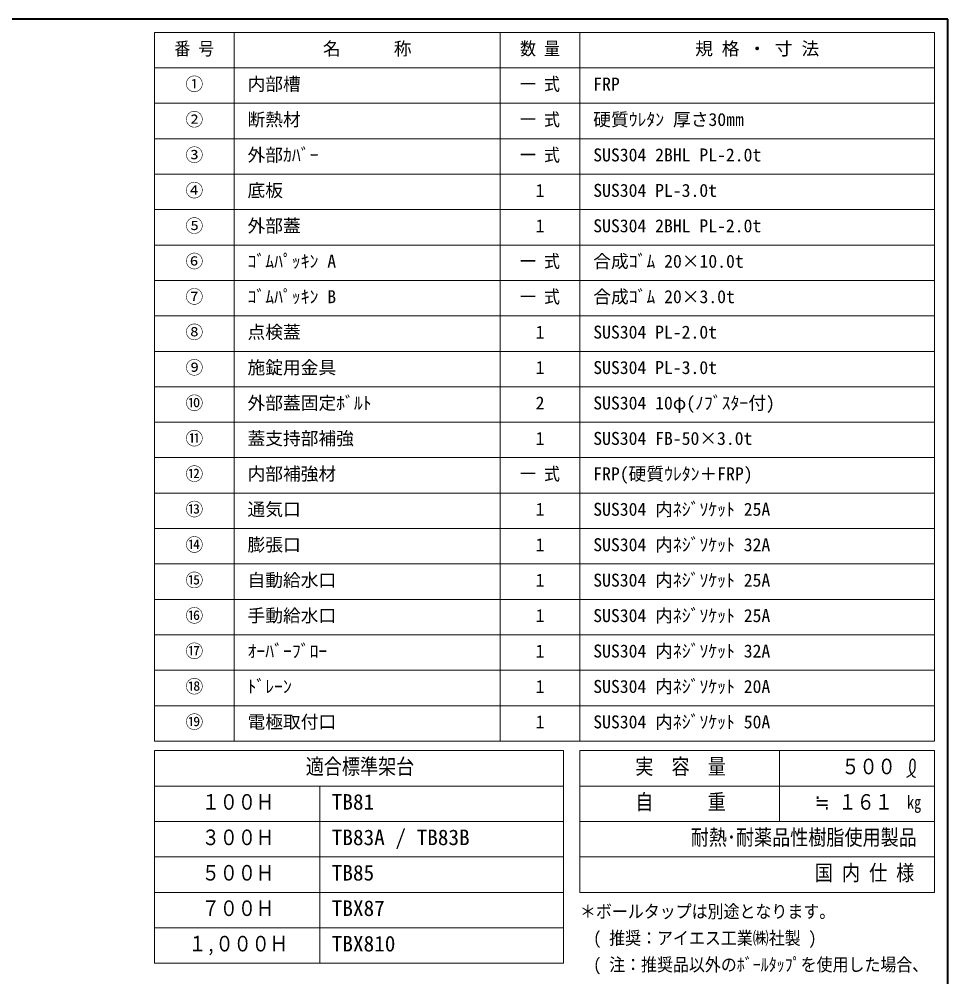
# Model space of a CAD drawing. Units: millimetres at full size, sheet at 1:15; details may follow other scales. Extents: x -3044 to 3031, y -2085 to 2130.
# Drawn here: x 1067 to 3031, y 103 to 2130 of the extents above; entities that cross this region are included whole.
import ezdxf
from ezdxf.enums import TextEntityAlignment as Align

# ---------------------------------------------------------------- set-up
doc = ezdxf.new("R2010")
doc.units = ezdxf.units.MM
doc.header["$LTSCALE"] = 15
doc.layers.add('0-0', color=7, linetype='Continuous', lineweight=18)
doc.styles.add('ＭＳ ゴシック', font='')
doc.styles.get('ＭＳ ゴシック').set_extended_font_data('MS Gothic')

msp = doc.modelspace()

# ---------------------------------------------------------------- linework, layer by layer
at = {"layer": '0-0', "color": 1, "lineweight": 40}
for p, q in [((3031, 2130.04), (-3044, 2130.04)), ((3031, -2084.96), (3031, 2130.04))]:
    msp.add_line(p, q, dxfattribs=at)
at = {"layer": '0-0', "color": 3}
for p, q in [((3002.88, 2101.92), (1352.88, 2101.92)), ((1352.88, 601.92), (1352.88, 2101.92)), ((1521.63, 601.92), (1521.63, 2101.92)), ((2084.13, 601.92), (2084.13, 2101.92)), ((2252.88, 601.92), (2252.88, 2101.92)), ((3002.88, 601.92), (3002.88, 2101.92)), ((3002.88, 2026.92), (1352.88, 2026.92)), ((3002.88, 1951.92), (1352.88, 1951.92)), ((3002.88, 1876.92), (1352.88, 1876.92)), ((3002.88, 1801.92), (1352.88, 1801.92)), ((3002.88, 1726.92), (1352.88, 1726.92)), ((3002.88, 1651.92), (1352.88, 1651.92)), ((3002.88, 1576.92), (1352.88, 1576.92)), ((3002.88, 1501.92), (1352.88, 1501.92)), ((3002.88, 1426.92), (1352.88, 1426.92)), ((3002.88, 1351.92), (1352.88, 1351.92)), ((3002.88, 1276.92), (1352.88, 1276.92)), ((3002.88, 1201.92), (1352.88, 1201.92)), ((3002.88, 1126.92), (1352.88, 1126.92)), ((3002.88, 1051.92), (1352.88, 1051.92)), ((3002.88, 976.92), (1352.88, 976.92)), ((3002.88, 901.92), (1352.88, 901.92)), ((3002.88, 826.92), (1352.88, 826.92)), ((3002.88, 751.92), (1352.88, 751.92)), ((3002.88, 676.92), (1352.88, 676.92)), ((3002.88, 601.92), (1352.88, 601.92)), ((2217.88, 581.92), (1352.88, 581.92)), ((1352.88, 131.92), (1352.88, 581.92)), ((2217.88, 131.92), (2217.88, 581.92)), ((3002.88, 581.92), (2252.88, 581.92)), ((2252.88, 281.92), (2252.88, 581.92)), ((2674.75, 431.92), (2674.75, 581.92)), ((3002.88, 281.92), (3002.88, 581.92)), ((2217.88, 506.92), (1352.88, 506.92)), ((1702.88, 131.92), (1702.88, 506.92)), ((3002.88, 506.92), (2252.88, 506.92)), ((2217.88, 431.92), (1352.88, 431.92)), ((3002.88, 431.92), (2252.88, 431.92)), ((2217.88, 356.92), (1352.88, 356.92)), ((3002.88, 356.92), (2252.88, 356.92)), ((2217.88, 281.92), (1352.88, 281.92)), ((3002.88, 281.92), (2252.88, 281.92)), ((2217.88, 206.92), (1352.88, 206.92)), ((2217.88, 131.92), (1352.88, 131.92))]:
    msp.add_line(p, q, dxfattribs=at)
at = {"layer": '0-0', "color": 5, "lineweight": 25}
for points in [[(2944.39, 525.85), (2945.37, 526.41), (2947.05, 527.39), (2948.72, 528.39), (2950.36, 529.44), (2951.97, 530.54), (2953.54, 531.71), (2954.42, 532.42), (2955.07, 532.98), (2956.15, 533.98), (2957.18, 535.04), (2958.14, 536.16), (2959.01, 537.34), (2959.78, 538.58), (2960.18, 539.33), (2960.46, 539.94), (2960.89, 541.02), (2961.24, 542.13), (2961.53, 543.26), (2961.75, 544.41), (2961.92, 545.57), (2961.98, 546.24), (2962.04, 546.93), (2962.09, 548.12), (2962.1, 549.32), (2962.08, 550.51), (2962.05, 551.72), (2962.01, 552.93), (2961.98, 553.64), (2961.96, 554.38), (2961.92, 555.66), (2961.81, 556.94), (2961.61, 558.19), (2961.27, 559.4), (2960.75, 560.56), (2960.34, 561.2), (2960.08, 561.54), (2959.58, 562.1), (2959.02, 562.6), (2958.41, 563.01)], [(2958.41, 563.01), (2957.77, 563.31), (2957.11, 563.48), (2956.72, 563.5), (2956.4, 563.48), (2955.85, 563.36), (2955.32, 563.15), (2954.8, 562.86), (2954.3, 562.51), (2953.85, 562.11), (2953.6, 561.86), (2953.25, 561.47), (2952.74, 560.76), (2952.3, 560.01), (2951.95, 559.22), (2951.65, 558.41), (2951.41, 557.58), (2951.3, 557.09), (2951.16, 556.48), (2950.98, 555.42), (2950.83, 554.35), (2950.71, 553.29), (2950.61, 552.21), (2950.52, 551.14), (2950.47, 550.51), (2950.41, 549.77), (2950.3, 548.48), (2950.21, 547.19), (2950.16, 545.91), (2950.16, 544.63), (2950.23, 543.35), (2950.31, 542.62), (2950.4, 541.98), (2950.62, 540.89), (2950.9, 539.8), (2951.23, 538.73), (2951.61, 537.68), (2952.03, 536.64), (2952.28, 536.04), (2952.47, 535.61)], [(2952.47, 535.61), (2952.82, 534.88), (2953.17, 534.15), (2953.54, 533.43), (2953.93, 532.72), (2954.34, 532.01), (2954.58, 531.6), (2954.88, 531.12), (2955.4, 530.31), (2955.97, 529.52), (2956.57, 528.78), (2957.22, 528.09), (2957.93, 527.48), (2958.37, 527.16), (2958.74, 526.92), (2959.42, 526.56), (2960.12, 526.24), (2960.85, 525.97), (2961.6, 525.72), (2962.36, 525.48), (2962.81, 525.35)]]:
    msp.add_lwpolyline(points, dxfattribs=at)

# ---------------------------------------------------------------- texts
at = {"layer": '0-0', "style": 'ＭＳ ゴシック'}
for s, height, width, p in [('番 号', 27.49, 0.9, (1395.06, 2045.67)), ('数 量', 27.49, 0.9, (2126.31, 2045.67)), ('一 式', 27.49, 0.9, (2126.31, 1970.67)), ('一 式', 27.49, 0.9, (2126.31, 1895.67)), ('一 式', 27.49, 0.9, (2126.31, 1820.67)), ('一 式', 27.49, 0.9, (2126.31, 1595.67)), ('一 式', 27.49, 0.9, (2126.31, 1520.67)), ('一 式', 27.49, 0.9, (2126.31, 1145.67)), ('適合標準架台', 32.99, 0.85, (1672.88, 521.92)), ('実\u3000容\u3000量', 32.99, 0.85, (2370.06, 521.92)), ('５００', 32.99, 0.85, (2806, 521.92)), ('１００Ｈ', 32.99, 0.85, (1452.88, 446.92)), ('自\u3000\u3000\u3000重', 32.99, 0.85, (2370.06, 446.92)), ('≒ １６１', 32.99, 0.85, (2749.75, 446.92)), ('kg', 27.49, 0.8, (2944.75, 450.67)), ('３００Ｈ', 32.99, 0.85, (1452.88, 371.92)), ('耐熱･耐薬品性樹脂使用製品', 32.99, 0.85, (2487.25, 371.92)), ('国 内 仕 様', 32.99, 0.85, (2749.75, 296.92)), ('５００Ｈ', 32.99, 0.85, (1452.88, 296.92)), ('７００Ｈ', 32.99, 0.85, (1452.88, 221.92)), ('＊ボールタップは別途となります。', 27.49, 0.9, (2252.88, 219.42)), ('( 推奨：アイエス工業㈱社製 )', 27.49, 0.9, (2281, 163.17)), ('１,０００Ｈ', 32.99, 0.85, (1424.75, 146.92)), ('( 注：推奨品以外のﾎﾞｰﾙﾀｯﾌﾟを使用した場合、', 27.49, 0.9, (2281, 106.92))]:
    msp.add_text(s, height=height, dxfattribs=dict(at, width=width)).set_placement(p, align=Align.BOTTOM_LEFT)
for s, height, p in [('名\u3000\u3000\u3000称', 27.49, (1709.13, 2045.67)), ('規 格 ・ 寸 法', 27.49, (2496.63, 2045.67)), ('①', 27.49, (1418.5, 1970.67)), ('内部槽', 27.49, (1549.75, 1970.67)), ('FRP', 27.49, (2281, 1970.67)), ('②', 27.49, (1418.5, 1895.67)), ('断熱材', 27.49, (1549.75, 1895.67)), ('硬質ｳﾚﾀﾝ 厚さ30㎜', 27.49, (2281, 1895.67)), ('③', 27.49, (1418.5, 1820.67)), ('外部ｶﾊﾞｰ', 27.49, (1549.75, 1820.67)), ('SUS304 2BHL PL-2.0t', 27.49, (2281, 1820.67)), ('④', 27.49, (1418.5, 1745.67)), ('底板', 27.49, (1549.75, 1745.67)), ('1', 27.49, (2159.13, 1745.67)), ('SUS304 PL-3.0t', 27.49, (2281, 1745.67)), ('⑤', 27.49, (1418.5, 1670.67)), ('外部蓋', 27.49, (1549.75, 1670.67)), ('1', 27.49, (2159.13, 1670.67)), ('SUS304 2BHL PL-2.0t', 27.49, (2281, 1670.67)), ('⑥', 27.49, (1418.5, 1595.67)), ('ｺﾞﾑﾊﾟｯｷﾝ A', 27.49, (1549.75, 1595.67)), ('合成ｺﾞﾑ 20×10.0t', 27.49, (2281, 1595.67)), ('ｺﾞﾑﾊﾟｯｷﾝ B', 27.49, (1549.75, 1520.67)), ('合成ｺﾞﾑ 20×3.0t', 27.49, (2281, 1520.67)), ('⑦', 27.49, (1418.5, 1520.67)), ('⑧', 27.49, (1418.5, 1445.67)), ('点検蓋', 27.49, (1549.75, 1445.67)), ('1', 27.49, (2159.13, 1445.67)), ('SUS304 PL-2.0t', 27.49, (2281, 1445.67)), ('⑨', 27.49, (1418.5, 1370.67)), ('施錠用金具', 27.49, (1549.75, 1370.67)), ('1', 27.49, (2159.13, 1370.67)), ('SUS304 PL-3.0t', 27.49, (2281, 1370.67)), ('⑩', 27.49, (1418.5, 1295.67)), ('外部蓋固定ﾎﾞﾙﾄ', 27.49, (1549.75, 1295.67)), ('2', 27.49, (2159.13, 1295.67)), ('SUS304 10φ(ﾉﾌﾞｽﾀｰ付)', 27.49, (2281, 1295.67)), ('⑪', 27.49, (1418.5, 1220.67)), ('蓋支持部補強', 27.49, (1549.75, 1220.67)), ('SUS304 FB-50×3.0t', 27.49, (2281, 1220.67)), ('1', 27.49, (2159.13, 1220.67)), ('⑫', 27.49, (1418.5, 1145.67)), ('内部補強材', 27.49, (1549.75, 1145.67)), ('FRP(硬質ｳﾚﾀﾝ＋FRP)', 27.49, (2281, 1145.67)), ('⑬', 27.49, (1418.5, 1070.67)), ('通気口', 27.49, (1549.75, 1070.67)), ('1', 27.49, (2159.13, 1070.67)), ('SUS304 内ﾈｼﾞｿｹｯﾄ 25A', 27.49, (2281, 1070.67)), ('⑭', 27.49, (1418.5, 995.67)), ('膨張口', 27.49, (1549.75, 995.67)), ('SUS304 内ﾈｼﾞｿｹｯﾄ 32A', 27.49, (2281, 995.67)), ('1', 27.49, (2159.13, 995.67)), ('⑮', 27.49, (1418.5, 920.67)), ('自動給水口', 27.49, (1549.75, 920.67)), ('1', 27.49, (2159.13, 920.67)), ('SUS304 内ﾈｼﾞｿｹｯﾄ 25A', 27.49, (2281, 920.67)), ('⑯', 27.49, (1418.5, 845.67)), ('手動給水口', 27.49, (1549.75, 845.67)), ('1', 27.49, (2159.13, 845.67)), ('SUS304 内ﾈｼﾞｿｹｯﾄ 25A', 27.49, (2281, 845.67)), ('ｵｰﾊﾞｰﾌﾞﾛｰ', 27.49, (1549.75, 770.67)), ('SUS304 内ﾈｼﾞｿｹｯﾄ 32A', 27.49, (2281, 770.67)), ('⑰', 27.49, (1418.5, 770.67)), ('1', 27.49, (2159.13, 770.67)), ('⑱', 27.49, (1418.5, 695.67)), ('ﾄﾞﾚｰﾝ', 27.49, (1549.75, 695.67)), ('1', 27.49, (2159.13, 695.67)), ('SUS304 内ﾈｼﾞｿｹｯﾄ 20A', 27.49, (2281, 695.67)), ('⑲', 27.49, (1418.5, 620.67)), ('電極取付口', 27.49, (1549.75, 620.67)), ('1', 27.49, (2159.13, 620.67)), ('SUS304 内ﾈｼﾞｿｹｯﾄ 50A', 27.49, (2281, 620.67)), ('TB81', 32.99, (1727.88, 446.92)), ('TB83A / TB83B', 32.99, (1727.88, 371.92)), ('TB85', 32.99, (1727.88, 296.92)), ('TBX87', 32.99, (1727.88, 221.92)), ('TBX810', 32.99, (1727.88, 146.92))]:
    msp.add_text(s, height=height, dxfattribs=at).set_placement(p, align=Align.BOTTOM_LEFT)

doc.saveas('drawing.dxf')
